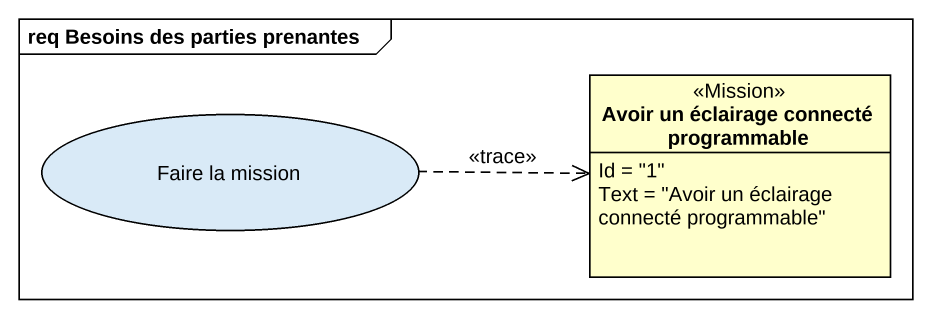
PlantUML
@startuml
mainframe req Besoins des parties prenantes
allowmixing
hide circle
hide empty members
usecase "Faire la mission" as Faire_la_mission
class "Avoir un éclairage connecté programmable" as Avoir_un_éclairage_connecté <<Mission>> {
  Id = "1"
  Text = "Avoir un éclairage connecté programmable"
}
Faire_la_mission .right.> Avoir_un_éclairage_connecté : <<trace>>
@enduml
